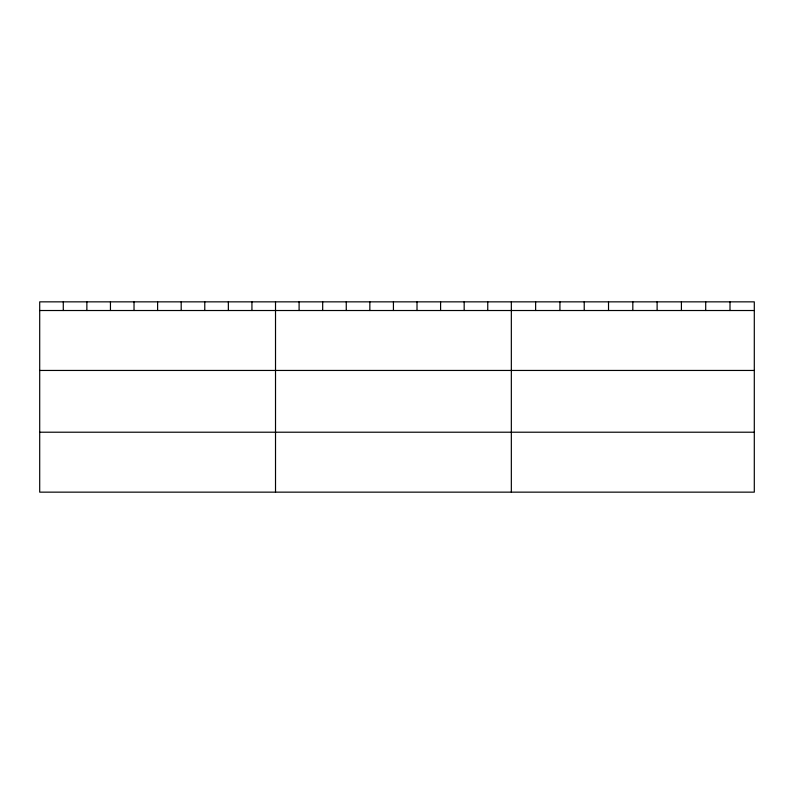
<?xml version="1.0" encoding="UTF-8"?>
<svg xmlns="http://www.w3.org/2000/svg" width="794" height="794" viewBox="0 0 794 794"><rect width="100%" height="100%" fill="white"/><g stroke="black" fill="none" stroke-linecap="round" stroke-linejoin="round"><path stroke-width="1.19" d="M754.3 310.514L754.3 492.151L39.7 492.151L39.7 301.849L754.3 301.849L754.3 310.514L39.7 310.514M39.7 370.451L754.3 370.451M39.7 432.214L754.3 432.214M730.004 301.849L730.004 310.514M705.707 301.849L705.707 310.514M681.411 301.849L681.411 310.514M657.114 301.849L657.114 310.514M632.818 301.849L632.818 310.514M608.522 301.849L608.522 310.514M584.225 301.849L584.225 310.514M559.929 301.849L559.929 310.514M535.632 301.849L535.632 310.514M511.336 301.849L511.336 492.151M487.754 301.849L487.754 310.514M464.172 301.849L464.172 310.514M440.591 301.849L440.591 310.514M417.009 301.849L417.009 310.514M393.427 301.849L393.427 310.514M369.845 301.849L369.845 310.514M346.263 301.849L346.263 310.514M322.682 301.849L322.682 310.514M299.1 301.849L299.1 310.514M275.518 301.849L275.518 492.151M251.936 301.849L251.936 310.514M228.354 301.849L228.354 310.514M204.773 301.849L204.773 310.514M181.191 301.849L181.191 310.514M157.609 301.849L157.609 310.514M134.027 301.849L134.027 310.514M110.445 301.849L110.445 310.514M86.864 301.849L86.864 310.514M63.282 301.849L63.282 310.514"/></g></svg>
